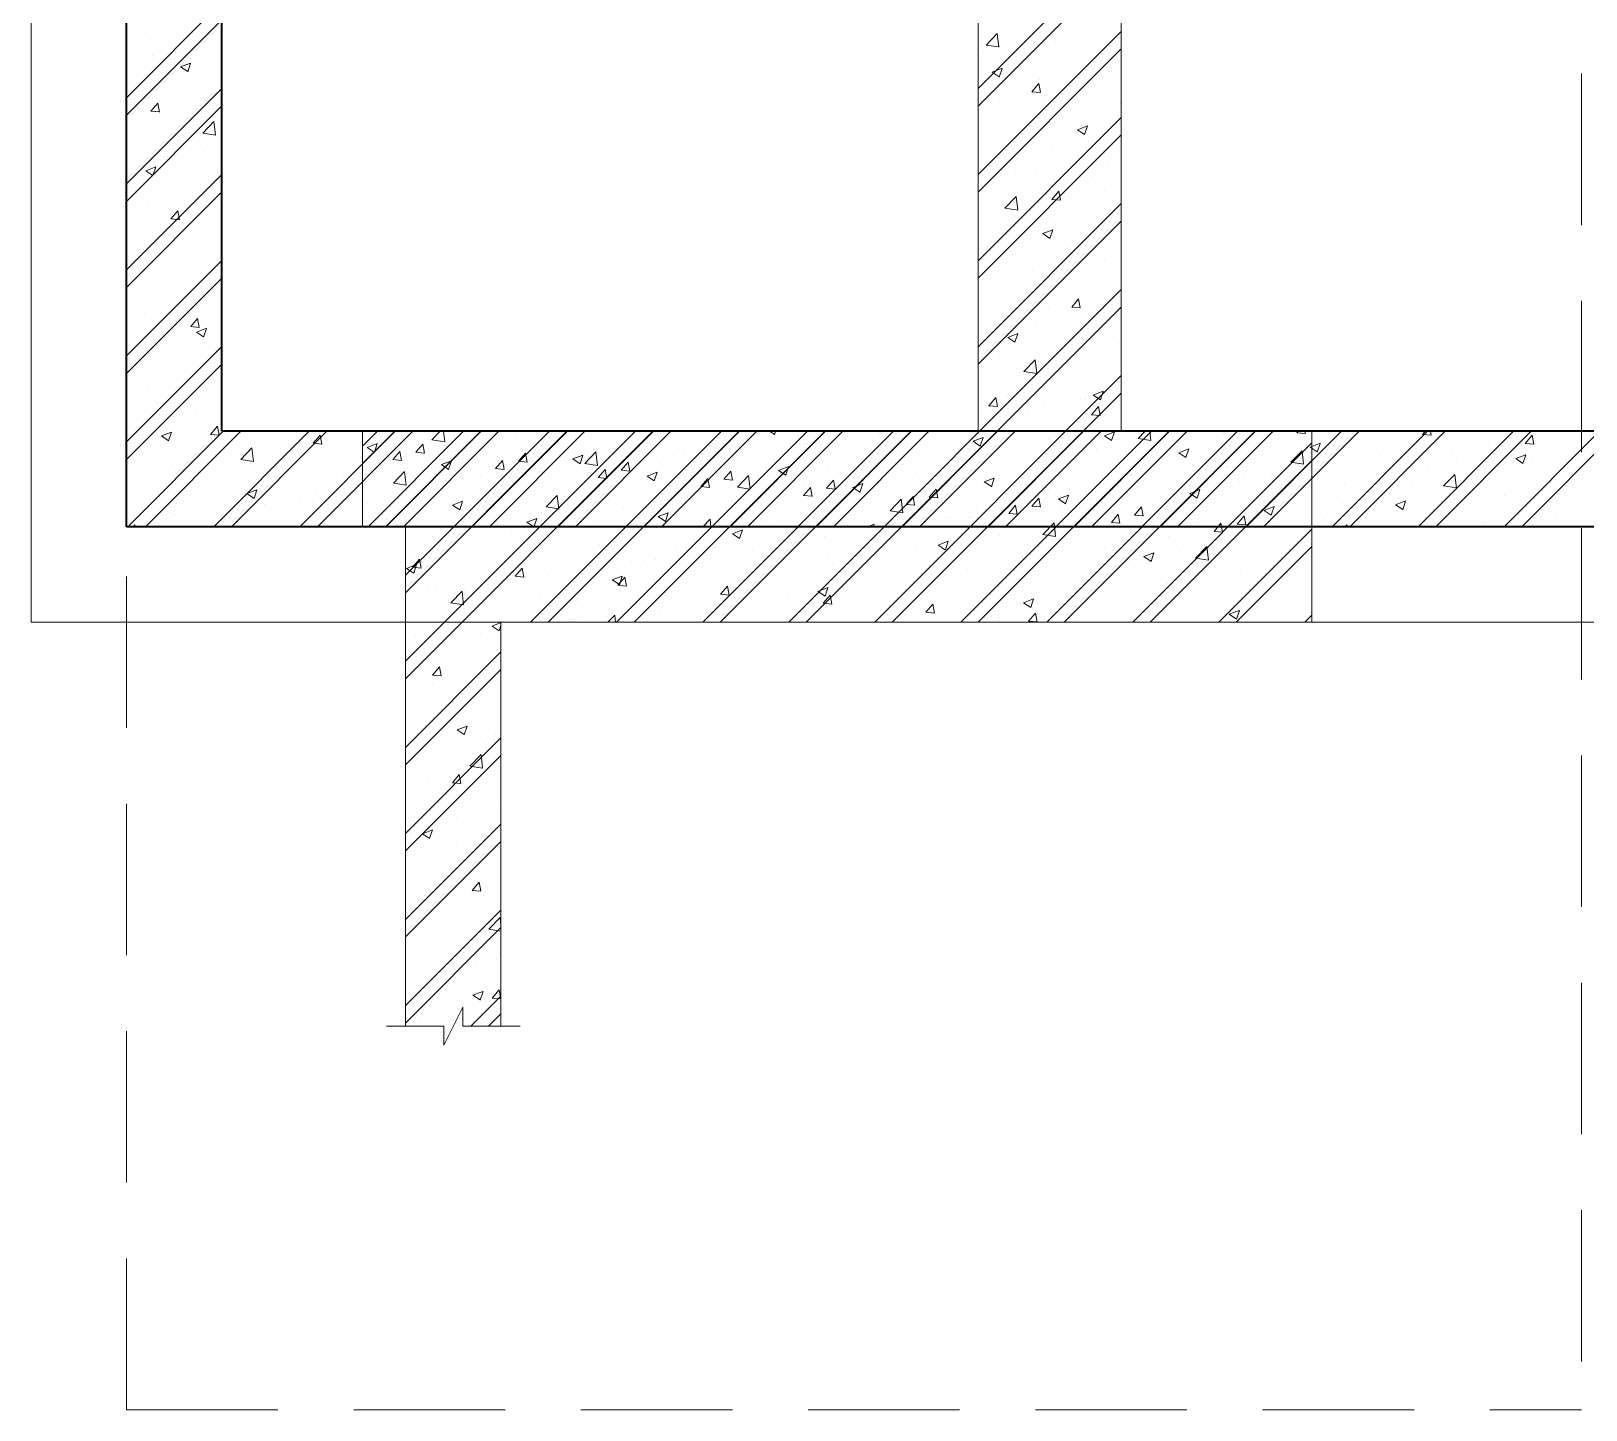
# Model space of a CAD drawing. Header units: millimetres. Extents: x 115500 to 206800, y -6300 to 53700.
# Drawn here: x 132100 to 135359, y 15450 to 18339 of the extents above; entities that cross this region are included whole.
import ezdxf

# ---------------------------------------------------------------- set-up
doc = ezdxf.new("R2010")
doc.units = ezdxf.units.MM
doc.linetypes.add('HIDDEN2', pattern=[4.7625, 3.175, -1.5875])
for name, color, linetype, lineweight in [('NDC_S_BEAM', 3, 'HIDDEN2', 20), ('NDC_S_DIM', 1, 'Continuous', 15), ('NDC_S_HATCH MATERIAL', 8, 'Continuous', 13), ('NDC_S_SLAB', 2, 'Continuous', 20), ('NDC_S_WALL', 6, 'Continuous', 35)]:
    doc.layers.add(name, color=color, linetype=linetype, lineweight=lineweight)

msp = doc.modelspace()

# ---------------------------------------------------------------- linework, layer by layer
at = {"layer": 'NDC_S_BEAM', "ltscale": 100}
for p, q in [((132300, 15450), (132300, 18250)), ((135350, 18250), (135350, 15450)), ((132300, 15450), (135350, 15450))]:
    msp.add_line(p, q, dxfattribs=at)
at = {"layer": 'NDC_S_DIM', "ltscale": 100}
for p, q in [((134084.9, 17500.4), (134084.9, 19707.6)), ((134384.9, 17500.4), (134384.9, 18450)), ((134384.9, 18450), (134384.9, 17500.4)), ((132794.9, 17300.4), (132794.9, 17500.4)), ((132794.9, 17500.4), (134084.9, 17500.4)), ((134384.9, 17500.4), (134784.9, 17500.4)), ((134784.9, 17500.4), (134784.9, 17100.4)), ((132884.9, 17300.4), (132794.9, 17300.4)), ((132884.9, 16253.9), (132884.9, 17300.4)), ((134784.9, 17100.4), (133084.9, 17100.4)), ((133084.9, 17100.4), (133084.9, 16253.9)), ((133004.9, 16293.9), (132964.9, 16213.9)), ((133004.9, 16253.9), (133004.9, 16293.9)), ((132964.9, 16253.9), (132844.9, 16253.9)), ((132964.9, 16213.9), (132964.9, 16253.9)), ((133124.9, 16253.9), (133004.9, 16253.9))]:
    msp.add_line(p, q, dxfattribs=at)
at = {"layer": 'NDC_S_HATCH MATERIAL', "linetype": 'Continuous', "ltscale": 100}
for p, q in [((134084.9, 18218.5), (134784.9, 18918.5)), ((134084.9, 18181.7), (134784.9, 18881.7)), ((132300, 18199.1), (132500, 18399.1)), ((132300, 18162.4), (132500, 18362.4)), ((132340.2, 18335.8), (132340.2, 18335.8)), ((132426.7, 18329.4), (132426.7, 18329.4)), ((134084.9, 18038.1), (134384.9, 18338.1)), ((134101.6, 18309.6), (134124.9, 18334)), ((134128.2, 18305.4), (134124.9, 18333.9)), ((134217.5, 18337.4), (134217.5, 18337.4)), ((134246.8, 18316.5), (134246.8, 18316.5)), ((132353.9, 18288.2), (132353.9, 18288.2)), ((132403.5, 18295.5), (132403.5, 18295.5)), ((134084.9, 18001.4), (134384.9, 18301.4)), ((134095.6, 18294.9), (134095.6, 18294.9)), ((134101.6, 18309.6), (134128.2, 18305.5)), ((134209.2, 18309.9), (134209.2, 18309.9)), ((132413.3, 18263.9), (132434.3, 18271.9)), ((132413.3, 18263.9), (132428.2, 18253.8)), ((132428.2, 18253.7), (132434.3, 18271.8)), ((134114.3, 18252.8), (134135.3, 18260.8)), ((134114.3, 18252.8), (134129.3, 18242.7)), ((134129.3, 18242.6), (134135.3, 18260.7)), ((134365.4, 18256.7), (134365.4, 18256.7)), ((132300, 18018.8), (132500, 18218.8)), ((132423.1, 18229.5), (132423.1, 18229.5)), ((134197.9, 18211.8), (134212.4, 18229)), ((134215.9, 18210.1), (134212.4, 18228.9)), ((134213.8, 18237.5), (134213.8, 18237.5)), ((132351.3, 18170.9), (132365.8, 18188.1)), ((132369.3, 18169.2), (132365.8, 18188)), ((132464.5, 18194.8), (132464.5, 18194.8)), ((134130.3, 18191.6), (134130.3, 18191.6)), ((134197.9, 18211.8), (134215.9, 18210.2)), ((134223.2, 18193.9), (134223.2, 18193.9)), ((134319.7, 18216.5), (134319.7, 18216.5)), ((134383.4, 18187.2), (134383.4, 18187.2)), ((132300, 17982), (132500, 18182)), ((132334.1, 18175.2), (132334.1, 18175.2)), ((132351.3, 18170.9), (132369.3, 18169.3)), ((132440.7, 18176.5), (132440.7, 18176.5)), ((134084.9, 17857.8), (134384.9, 18157.8)), ((134126.4, 18160.4), (134126.4, 18160.4)), ((134286.5, 18153.6), (134286.5, 18153.6)), ((134361.7, 18156.8), (134361.7, 18156.8)), ((132419.4, 18129.7), (132419.4, 18129.7)), ((132459.8, 18124.9), (132483.1, 18149.2)), ((132459.8, 18124.9), (132486.5, 18120.7)), ((132486.5, 18120.6), (132483.2, 18149.1)), ((134084.9, 17821.1), (134384.9, 18121.1)), ((134210.2, 18137.6), (134210.2, 18137.6)), ((134234.4, 18137.5), (134234.4, 18137.5)), ((134293.4, 18132), (134314.4, 18140)), ((134293.4, 18132), (134308.3, 18121.9)), ((134308.3, 18121.8), (134314.4, 18140)), ((132405.9, 18109.3), (132405.9, 18109.3)), ((134240.8, 18098.2), (134240.8, 18098.2)), ((134315.9, 18108.1), (134315.9, 18108.1)), ((132385.6, 18076.5), (132385.6, 18076.5)), ((132460.7, 18086.4), (132460.7, 18086.4)), ((134306.3, 18071.6), (134306.3, 18071.6)), ((134358.1, 18057), (134358.1, 18057)), ((132300, 17838.5), (132500, 18038.5)), ((132340.3, 18046.3), (132361.3, 18054.4)), ((132340.3, 18046.3), (132355.2, 18036.3)), ((132355.2, 18036.2), (132361.3, 18054.3)), ((132382.3, 18023.2), (132382.3, 18023.2)), ((132415.8, 18029.8), (132415.8, 18029.8)), ((134131.3, 18041.6), (134131.3, 18041.6)), ((134163.6, 18041.4), (134163.6, 18041.4)), ((134206.5, 18037.8), (134206.5, 18037.8)), ((134323.7, 18034.7), (134323.7, 18034.7)), ((132300, 17801.7), (132500, 18001.7)), ((134141.3, 17967.8), (134164.7, 17992.1)), ((134168, 17963.6), (134164.7, 17992)), ((134239.6, 17986.1), (134254, 18003.4)), ((134257.5, 17984.5), (134254, 18003.3)), ((134350.6, 18004.7), (134350.6, 18004.7)), ((132306.6, 17958.2), (132306.6, 17958.2)), ((132345.6, 17974.3), (132345.6, 17974.3)), ((132381.7, 17968.1), (132381.7, 17968.1)), ((132393, 17945.2), (132407.4, 17962.5)), ((132410.9, 17943.6), (132407.4, 17962.4)), ((132445.5, 17982.9), (132445.5, 17982.9)), ((132495.4, 17983), (132495.4, 17983)), ((134084.9, 17677.5), (134384.9, 17977.5)), ((134141.3, 17967.8), (134168, 17963.6)), ((134161.9, 17979.9), (134161.9, 17979.9)), ((134237, 17989.8), (134237, 17989.8)), ((134239.6, 17986.1), (134257.5, 17984.6)), ((132393, 17945.2), (132410.9, 17943.7)), ((132412.1, 17929.9), (132412.1, 17929.9)), ((134084.9, 17640.8), (134384.9, 17940.8)), ((134202.9, 17937.9), (134202.9, 17937.9)), ((134245.9, 17936.6), (134245.9, 17936.6)), ((134354.4, 17957.1), (134354.4, 17957.1)), ((134220.4, 17914.4), (134241.4, 17922.5)), ((134220.4, 17914.4), (134235.3, 17904.4)), ((134235.3, 17904.3), (134241.4, 17922.4)), ((132322.6, 17870.7), (132322.6, 17870.7)), ((132416.4, 17864.7), (132416.4, 17864.7)), ((132482.7, 17863.9), (132482.7, 17863.9)), ((134105.1, 17888.1), (134105.1, 17888.1)), ((134158.1, 17871.4), (134158.1, 17871.4)), ((134265.3, 17881.4), (134265.3, 17881.4)), ((134271.7, 17886.4), (134271.7, 17886.4)), ((132300, 17658.2), (132500, 17858.2)), ((132302.8, 17849.7), (132302.8, 17849.7)), ((132408.5, 17830.1), (132408.5, 17830.1)), ((134168.4, 17847.8), (134168.4, 17847.8)), ((134199.2, 17838), (134199.2, 17838)), ((134328.5, 17841.1), (134328.5, 17841.1)), ((134350.8, 17857.2), (134350.8, 17857.2)), ((132300, 17621.4), (132500, 17821.4)), ((132333.2, 17795.3), (132333.2, 17795.3)), ((133688, 17100.4), (134384.9, 17797.2)), ((132499.5, 17783), (132500, 17783.4)), ((132499.5, 17783), (132500, 17782.9)), ((134192.8, 17768.1), (134192.8, 17768.1)), ((134281.2, 17760.5), (134295.7, 17777.7)), ((134299.1, 17758.8), (134295.7, 17777.6)), ((134382.3, 17793), (134382.3, 17793)), ((132337.5, 17746.4), (132337.5, 17746.4)), ((132404.8, 17730.2), (132404.8, 17730.2)), ((132405.1, 17729.4), (132405.1, 17729.4)), ((132434.6, 17719.6), (132449, 17736.8)), ((132452.5, 17717.9), (132449.1, 17736.7)), ((133724.8, 17100.4), (134384.9, 17760.5)), ((134195.6, 17738.2), (134195.6, 17738.2)), ((134233.5, 17757.6), (134233.5, 17757.6)), ((134281.2, 17760.5), (134299.1, 17758.9)), ((134347.1, 17757.4), (134347.1, 17757.4)), ((132424.3, 17710.6), (132424.3, 17710.6)), ((132434.6, 17719.6), (132452.5, 17718)), ((132446.4, 17708), (132467.4, 17716.1)), ((132446.4, 17708), (132461.3, 17697.9)), ((132461.3, 17697.8), (132467.4, 17716)), ((134147.4, 17696.9), (134168.4, 17705)), ((134147.4, 17696.9), (134162.3, 17686.8)), ((134162.3, 17686.7), (134168.4, 17704.9)), ((134205.6, 17728.9), (134205.6, 17728.9)), ((134365.7, 17722.1), (134365.7, 17722.1)), ((132300, 17477.9), (132500, 17677.9)), ((132327.4, 17677.1), (132327.4, 17677.1)), ((132487.6, 17670.3), (132487.6, 17670.3)), ((134303.3, 17674.7), (134303.3, 17674.7)), ((134305.4, 17691.7), (134305.4, 17691.7)), ((134378.4, 17684.6), (134378.4, 17684.6)), ((132300, 17441.1), (132500, 17641.1)), ((132448.1, 17653), (132448.1, 17653)), ((134113.9, 17649.8), (134113.9, 17649.8)), ((134130.4, 17661.7), (134130.4, 17661.7)), ((134181.1, 17625.9), (134204.5, 17650.2)), ((134191.9, 17638.3), (134191.9, 17638.3)), ((134207.8, 17621.7), (134204.5, 17650.2)), ((134343.5, 17657.5), (134343.5, 17657.5)), ((132401.2, 17630.3), (132401.2, 17630.3)), ((133868.4, 17100.4), (134384.9, 17616.9)), ((134181.1, 17625.9), (134207.8, 17621.7)), ((132344.7, 17594.4), (132344.7, 17594.4)), ((133905.1, 17100.4), (134384.9, 17580.1)), ((134107.6, 17553.6), (134122.1, 17570.9)), ((134125.6, 17552), (134122.1, 17570.8)), ((134147.2, 17575.6), (134147.2, 17575.6)), ((134307.3, 17568.8), (134307.3, 17568.8)), ((134326.5, 17576.1), (134347.5, 17584.2)), ((134326.5, 17576.1), (134341.4, 17566)), ((134341.4, 17566), (134347.5, 17584.1)), ((132364.6, 17558.1), (132364.6, 17558.1)), ((132369.1, 17534.7), (132369.1, 17534.7)), ((132444.2, 17544.5), (132444.2, 17544.5)), ((134107.6, 17553.6), (134125.6, 17552.1)), ((134188.3, 17538.4), (134188.3, 17538.4)), ((134210.4, 17535.3), (134210.4, 17535.3)), ((134224.4, 17556.4), (134224.4, 17556.4)), ((134245, 17556.7), (134245, 17556.7)), ((134299.5, 17566.3), (134299.5, 17566.3)), ((134322.8, 17534.8), (134337.3, 17552.1)), ((134322.8, 17534.8), (134340.7, 17533.2)), ((134340.8, 17533.2), (134337.3, 17552)), ((134339.8, 17557.6), (134339.8, 17557.6)), ((132397.5, 17530.5), (132397.5, 17530.5)), ((132476.2, 17493.9), (132490.7, 17511.2)), ((132494.1, 17492.2), (132490.7, 17511)), ((134370.6, 17528.5), (134370.6, 17528.5)), ((132302.8, 17300.4), (132502.8, 17500.4)), ((132339.6, 17300.4), (132539.6, 17500.4)), ((132373.4, 17490.5), (132394.4, 17498.5)), ((132373.4, 17490.5), (132388.3, 17480.4)), ((132388.3, 17480.3), (132394.4, 17498.4)), ((132476.2, 17493.9), (132494.1, 17492.3)), ((132483.1, 17300.4), (132683.1, 17500.4)), ((132519.9, 17300.4), (132719.9, 17500.4)), ((132663.4, 17300.4), (132863.4, 17500.4)), ((132682.2, 17475.5), (132682.2, 17475.5)), ((132691.4, 17475.1), (132705.8, 17492.3)), ((132691.4, 17475.1), (132709.3, 17473.5)), ((132700.2, 17300.4), (132900.2, 17500.4)), ((132701.2, 17472.3), (132701.2, 17472.3)), ((132709.3, 17473.4), (132705.9, 17492.2)), ((132743.5, 17476), (132743.5, 17476)), ((132794.9, 17432.6), (132862.6, 17500.4)), ((132794.9, 17469.4), (132825.9, 17500.4)), ((132804.5, 17466.4), (132825.5, 17474.5)), ((132806.2, 17300.4), (133006.2, 17500.4)), ((132806.3, 17477.2), (132806.3, 17477.2)), ((132819.5, 17456.3), (132825.5, 17474.4)), ((132842.9, 17300.4), (133042.9, 17500.4)), ((132843.7, 17300.4), (133043.7, 17500.4)), ((132855.3, 17493.4), (132855.3, 17493.4)), ((132857.1, 17491), (132857.1, 17491)), ((132865.7, 17485.4), (132865.7, 17485.4)), ((132880.5, 17300.4), (133080.5, 17500.4)), ((132884.9, 17162), (133223.2, 17500.4)), ((132884.9, 16981.7), (133403.5, 17500.4)), ((132884.9, 17198.8), (133186.5, 17500.4)), ((132884.9, 17018.5), (133366.8, 17500.4)), ((132906.6, 17456.3), (132921, 17473.5)), ((132924.5, 17454.6), (132921, 17473.4)), ((132940.2, 17482.6), (132957.2, 17500.4)), ((132940.2, 17482.6), (132966.9, 17478.5)), ((132959.3, 17469), (132959.3, 17469)), ((132966.9, 17478.4), (132964.3, 17500.4)), ((132966.5, 17470.4), (132966.5, 17470.4)), ((133024.1, 17300.4), (133224.1, 17500.4)), ((133060.8, 17300.4), (133260.8, 17500.4)), ((133080.7, 17481.5), (133080.7, 17481.5)), ((133104, 17469.7), (133104, 17469.7)), ((133115.2, 17491.5), (133115.2, 17491.5)), ((133147.1, 17100.4), (133547.1, 17500.4)), ((133183.9, 17100.4), (133583.9, 17500.4)), ((133204.4, 17300.4), (133404.4, 17500.4)), ((133241.1, 17300.4), (133441.1, 17500.4)), ((133279, 17499.7), (133279, 17499.7)), ((133327.4, 17100.4), (133727.4, 17500.4)), ((133364.2, 17100.4), (133764.2, 17500.4)), ((133384.7, 17300.4), (133584.7, 17500.4)), ((133421.4, 17300.4), (133621.4, 17500.4)), ((133464.5, 17475.6), (133464.5, 17475.6)), ((133507.7, 17100.4), (133907.7, 17500.4)), ((133534.6, 17472.2), (133534.6, 17472.2)), ((133544.5, 17100.4), (133944.5, 17500.4)), ((133565, 17300.4), (133765, 17500.4)), ((133601.7, 17300.4), (133801.7, 17500.4)), ((133620.4, 17498.1), (133620.4, 17498.1)), ((133647.7, 17500.4), (133658.2, 17493.3)), ((133656.8, 17481.6), (133656.8, 17481.6)), ((133658.2, 17493.2), (133660.6, 17500.4)), ((133724, 17497.2), (133724, 17497.2)), ((133726.9, 17475.6), (133726.9, 17475.6)), ((133745.3, 17300.4), (133945.3, 17500.4)), ((133782.1, 17300.4), (133982.1, 17500.4)), ((133806, 17497.2), (133806, 17497.2)), ((133878.4, 17494.8), (133878.4, 17494.8)), ((133895.1, 17496.6), (133895.1, 17496.6)), ((133918.4, 17484.8), (133918.4, 17484.8)), ((133925.6, 17300.4), (134125.6, 17500.4)), ((133962.4, 17300.4), (134162.4, 17500.4)), ((133966.1, 17490.5), (133966.1, 17490.5)), ((134048.7, 17100.4), (134448.7, 17500.4)), ((134074.4, 17479.3), (134095.4, 17487.4)), ((134074.4, 17479.3), (134089.3, 17469.3)), ((134085.4, 17100.4), (134485.4, 17500.4)), ((134089.4, 17469.2), (134095.4, 17487.3)), ((134105.9, 17300.4), (134305.9, 17500.4)), ((134126.2, 17483.7), (134126.2, 17483.7)), ((134142.7, 17300.4), (134342.7, 17500.4)), ((134229, 17100.4), (134629, 17500.4)), ((134232.1, 17482.2), (134232.1, 17482.2)), ((134265.7, 17100.4), (134665.7, 17500.4)), ((134286.2, 17300.4), (134486.2, 17500.4)), ((134286.4, 17476.9), (134286.4, 17476.9)), ((134323, 17300.4), (134523, 17500.4)), ((134350, 17491.1), (134371, 17499.2)), ((134350, 17491.1), (134364.9, 17481)), ((134364.9, 17480.9), (134371, 17499.1)), ((134401.5, 17478.4), (134401.5, 17478.4)), ((134409.3, 17100.4), (134784.9, 17476)), ((134420.6, 17485), (134435.3, 17500.4)), ((134420.6, 17485), (134447.3, 17480.9)), ((134447.3, 17480.8), (134445, 17500.4)), ((134446.5, 17470.2), (134446.5, 17470.2)), ((134466.6, 17300.4), (134666.6, 17500.4)), ((134476.6, 17488.3), (134476.6, 17488.3)), ((134492, 17480.3), (134492, 17480.3)), ((134503.3, 17300.4), (134703.3, 17500.4)), ((134523.7, 17487.8), (134523.7, 17487.8)), ((134598.8, 17497.7), (134598.8, 17497.7)), ((134646.9, 17300.4), (134846.9, 17500.4)), ((134683.6, 17300.4), (134883.6, 17500.4)), ((134753.2, 17497.2), (134755.9, 17500.4)), ((134753.2, 17497.2), (134771.1, 17495.6)), ((134771.1, 17495.5), (134770.2, 17500.4)), ((134781.1, 17467.1), (134802.1, 17475.2)), ((134796.1, 17456.9), (134802.2, 17475)), ((134827.2, 17300.4), (135027.2, 17500.4)), ((134863.9, 17300.4), (135063.9, 17500.4)), ((134955.7, 17486), (134955.7, 17486)), ((134997.2, 17486.8), (134997.2, 17486.8)), ((135007.5, 17300.4), (135207.5, 17500.4)), ((135016.7, 17493.7), (135022.3, 17500.4)), ((135016.7, 17493.7), (135034.6, 17492.1)), ((135034.7, 17492), (135033.1, 17500.4)), ((135044.2, 17300.4), (135244.2, 17500.4)), ((135154.1, 17469.6), (135154.1, 17469.6)), ((135187.8, 17300.4), (135387.8, 17500.4)), ((135224.6, 17300.4), (135424.6, 17500.4)), ((135231.9, 17474.8), (135246.4, 17492.1)), ((135231.9, 17474.8), (135249.8, 17473.3)), ((135249.8, 17473.2), (135246.4, 17492)), ((135267.7, 17484.5), (135267.7, 17484.5)), ((132478.9, 17441.2), (132478.9, 17441.2)), ((132507.3, 17445.4), (132507.3, 17445.4)), ((132539.3, 17441.1), (132562.7, 17465.4)), ((132539.3, 17441.1), (132566, 17436.9)), ((132545.4, 17449.8), (132545.4, 17449.8)), ((132566, 17436.8), (132562.7, 17465.3)), ((132668.4, 17466.1), (132668.4, 17466.1)), ((132804.5, 17466.4), (132819.4, 17456.4)), ((132807.8, 17449.8), (132807.8, 17449.8)), ((132858.2, 17440.9), (132872.7, 17458.2)), ((132858.2, 17440.9), (132876.1, 17439.4)), ((132876.1, 17439.3), (132872.7, 17458.1)), ((132905.7, 17451.5), (132905.7, 17451.5)), ((132906.6, 17456.3), (132924.5, 17454.7)), ((132929, 17439.6), (132929, 17439.6)), ((132960.1, 17430.6), (132981.1, 17438.7)), ((132975, 17420.5), (132981.1, 17438.6)), ((133073.4, 17422.1), (133087.8, 17439.3)), ((133091.3, 17420.5), (133087.9, 17439.3)), ((133121.7, 17437.4), (133136.2, 17454.7)), ((133121.7, 17437.4), (133139.7, 17435.9)), ((133126.6, 17463.7), (133126.6, 17463.7)), ((133139.7, 17435.8), (133136.2, 17454.6)), ((133235.7, 17442.4), (133256.7, 17450.5)), ((133235.7, 17442.4), (133250.6, 17432.3)), ((133250.6, 17432.2), (133256.7, 17450.4)), ((133260.4, 17432.9), (133283.7, 17457.3)), ((133287.1, 17428.7), (133283.7, 17457.2)), ((133286.8, 17456.9), (133286.8, 17456.9)), ((133313, 17456.4), (133313, 17456.4)), ((133345.9, 17447.4), (133345.9, 17447.4)), ((133421, 17457.3), (133421, 17457.3)), ((133446.9, 17450.1), (133446.9, 17450.1)), ((133468, 17456.8), (133468, 17456.8)), ((133543.1, 17466.7), (133543.1, 17466.7)), ((133545.2, 17436.6), (133545.2, 17436.6)), ((133572.9, 17454.5), (133572.9, 17454.5)), ((133607.1, 17443.4), (133607.1, 17443.4)), ((133720.1, 17466.6), (133720.1, 17466.6)), ((133743.4, 17454.8), (133743.4, 17454.8)), ((133767.2, 17436.6), (133767.2, 17436.6)), ((133922.3, 17438.5), (133922.3, 17438.5)), ((134078.1, 17461), (134078.1, 17461)), ((134098.4, 17438.5), (134098.4, 17438.5)), ((134145.5, 17438), (134145.5, 17438)), ((134184.6, 17438.6), (134184.6, 17438.6)), ((134212, 17453.5), (134212, 17453.5)), ((134220.6, 17447.9), (134220.6, 17447.9)), ((134334.2, 17462.9), (134334.2, 17462.9)), ((134336.2, 17457.8), (134336.2, 17457.8)), ((134446, 17100.4), (134784.9, 17439.2)), ((134505.6, 17455.3), (134526.6, 17463.4)), ((134505.6, 17455.3), (134520.5, 17445.3)), ((134520.5, 17445.2), (134526.6, 17463.3)), ((134582.5, 17437.8), (134582.5, 17437.8)), ((134606.7, 17463.4), (134606.7, 17463.4)), ((134689.8, 17445.1), (134689.8, 17445.1)), ((134740.8, 17435.4), (134764.1, 17459.7)), ((134757.5, 17467.8), (134757.5, 17467.8)), ((134767.4, 17431.1), (134764.1, 17459.6)), ((134766.8, 17456.6), (134766.8, 17456.6)), ((134780.8, 17456), (134780.8, 17456)), ((134781.1, 17467.1), (134796.1, 17457)), ((134841.4, 17464.3), (134841.4, 17464.3)), ((134927, 17449.9), (134927, 17449.9)), ((135079, 17459.7), (135079, 17459.7)), ((135087.1, 17443.1), (135087.1, 17443.1)), ((135202.6, 17450.2), (135202.6, 17450.2)), ((135212.3, 17443.1), (135233.3, 17451.1)), ((135212.3, 17443.1), (135227.2, 17433)), ((135227.2, 17432.9), (135233.3, 17451)), ((135247.3, 17436.3), (135247.3, 17436.3)), ((132306.2, 17404.8), (132306.2, 17404.8)), ((132332.3, 17415.4), (132332.3, 17415.4)), ((132365.3, 17426.2), (132365.3, 17426.2)), ((132393.9, 17430.6), (132393.9, 17430.6)), ((132754.1, 17409.6), (132754.1, 17409.6)), ((132859.5, 17391.4), (132882.9, 17415.8)), ((132886.2, 17387.2), (132882.9, 17415.7)), ((132960.1, 17430.6), (132975, 17420.6)), ((133003.2, 17412.8), (133003.2, 17412.8)), ((133042.8, 17407.5), (133042.8, 17407.5)), ((133073.4, 17422.1), (133091.3, 17420.5)), ((133089.8, 17407), (133089.8, 17407)), ((133156.4, 17422.4), (133156.4, 17422.4)), ((133159, 17435.3), (133159, 17435.3)), ((133165, 17416.9), (133165, 17416.9)), ((133260.4, 17432.9), (133287, 17428.8)), ((133265.5, 17412.8), (133265.5, 17412.8)), ((133278.6, 17431.8), (133278.6, 17431.8)), ((133288.6, 17403.3), (133303, 17420.5)), ((133306.5, 17401.6), (133303, 17420.4)), ((133336.9, 17418.6), (133351.4, 17435.8)), ((133336.9, 17418.6), (133354.8, 17417)), ((133354.9, 17416.9), (133351.4, 17435.7)), ((133370.2, 17406.6), (133370.2, 17406.6)), ((133391.2, 17406.6), (133412.2, 17414.7)), ((133391.2, 17406.6), (133406.1, 17396.5)), ((133406.1, 17396.5), (133412.2, 17414.6)), ((133417.1, 17432), (133417.1, 17432)), ((133552.1, 17399.8), (133566.6, 17417)), ((133570, 17398.1), (133566.6, 17416.9)), ((133568.5, 17424.8), (133568.5, 17424.8)), ((133580.5, 17383.3), (133603.9, 17407.6)), ((133607.2, 17379.1), (133603.9, 17407.6)), ((133666.8, 17418.4), (133687.8, 17426.4)), ((133666.8, 17418.4), (133681.7, 17408.3)), ((133681.7, 17408.2), (133687.8, 17426.3)), ((133770.7, 17419.3), (133770.7, 17419.3)), ((133833.8, 17403.7), (133833.8, 17403.7)), ((133927.3, 17429.8), (133927.3, 17429.8)), ((133956, 17413.1), (133956, 17413.1)), ((134023.3, 17428.6), (134023.3, 17428.6)), ((134030.6, 17417.4), (134030.6, 17417.4)), ((134087.5, 17423.1), (134087.5, 17423.1)), ((134247.6, 17416.3), (134247.6, 17416.3)), ((134407.6, 17407.7), (134407.6, 17407.7)), ((134407.8, 17409.5), (134407.8, 17409.5)), ((134535.8, 17424), (134535.8, 17424)), ((134605.8, 17425.9), (134605.8, 17425.9)), ((134700.8, 17409.9), (134700.8, 17409.9)), ((134740.8, 17435.4), (134767.4, 17431.2)), ((134775.9, 17419.8), (134775.9, 17419.8)), ((134889.5, 17434.7), (134889.5, 17434.7)), ((135027.6, 17420.1), (135027.6, 17420.1)), ((135060.9, 17385.7), (135084.3, 17410.1)), ((135087.6, 17381.5), (135084.3, 17410)), ((135147.6, 17408.1), (135147.6, 17408.1)), ((135299.1, 17427.3), (135299.1, 17427.3)), ((132466.4, 17398.1), (132466.4, 17398.1)), ((132552.5, 17369.7), (132573.5, 17377.7)), ((132567.4, 17359.5), (132573.5, 17377.6)), ((132579.1, 17379.6), (132579.1, 17379.6)), ((132626.5, 17391.3), (132626.5, 17391.3)), ((132697.6, 17372.4), (132697.6, 17372.4)), ((132778.2, 17372.6), (132778.2, 17372.6)), ((132786.7, 17384.5), (132786.7, 17384.5)), ((132851.6, 17393.6), (132851.6, 17393.6)), ((132859.5, 17391.4), (132886.2, 17387.3)), ((132900.4, 17382.1), (132900.4, 17382.1)), ((132946.8, 17377.8), (132946.8, 17377.8)), ((132967.7, 17397.6), (132967.7, 17397.6)), ((133106.9, 17371), (133106.9, 17371)), ((133111.5, 17391.7), (133111.5, 17391.7)), ((133195.3, 17376.5), (133195.3, 17376.5)), ((133288.6, 17403.3), (133306.5, 17401.7)), ((133393.5, 17394.7), (133393.5, 17394.7)), ((133460.9, 17375.7), (133460.9, 17375.7)), ((133503.7, 17384.5), (133518.2, 17401.7)), ((133503.7, 17384.5), (133521.7, 17382.9)), ((133521.7, 17382.8), (133518.2, 17401.6)), ((133552.1, 17399.8), (133570, 17398.2)), ((133580.5, 17383.3), (133607.2, 17379.1)), ((133616.7, 17398.2), (133616.7, 17398.2)), ((133645.1, 17378.8), (133645.1, 17378.8)), ((133718.9, 17365.6), (133733.4, 17382.9)), ((133720.2, 17388.7), (133720.2, 17388.7)), ((133723.3, 17375.7), (133723.3, 17375.7)), ((133736.9, 17364), (133733.4, 17382.8)), ((133767.3, 17381), (133781.7, 17398.2)), ((133767.3, 17388.3), (133767.3, 17388.3)), ((133767.3, 17381), (133785.2, 17379.4)), ((133785.2, 17379.3), (133781.7, 17398.1)), ((133822.4, 17382.6), (133843.4, 17390.6)), ((133822.4, 17382.6), (133837.3, 17372.5)), ((133837.3, 17372.4), (133843.4, 17390.6)), ((133842.4, 17398.1), (133842.4, 17398.1)), ((133874.8, 17394.9), (133874.8, 17394.9)), ((133982.5, 17362.1), (133996.9, 17379.4)), ((134000.4, 17360.5), (133996.9, 17379.3)), ((134097.9, 17394.4), (134118.9, 17402.4)), ((134097.9, 17394.4), (134112.9, 17384.3)), ((134112.9, 17384.2), (134119, 17402.3)), ((134228.5, 17382.3), (134228.5, 17382.3)), ((134232.6, 17377.7), (134232.6, 17377.7)), ((134380, 17401.5), (134380, 17401.5)), ((134430.9, 17395.9), (134430.9, 17395.9)), ((134488.3, 17380.4), (134488.3, 17380.4)), ((134511.3, 17384.9), (134511.3, 17384.9)), ((134519.9, 17379.4), (134519.9, 17379.4)), ((134529.1, 17370.3), (134550.1, 17378.4)), ((134544, 17360.2), (134550.1, 17378.3)), ((134567.9, 17402.8), (134567.9, 17402.8)), ((134633.5, 17394.4), (134633.5, 17394.4)), ((134642.4, 17401.5), (134642.4, 17401.5)), ((134654.4, 17371.9), (134654.4, 17371.9)), ((134728.1, 17396), (134728.1, 17396)), ((134852.7, 17390.1), (134852.7, 17390.1)), ((134993.5, 17386.9), (134993.5, 17386.9)), ((135060.9, 17385.7), (135087.6, 17381.6)), ((132369.5, 17364.5), (132369.5, 17364.5)), ((132404.2, 17349.5), (132404.2, 17349.5)), ((132529.6, 17357.8), (132529.6, 17357.8)), ((132541.8, 17349.9), (132541.8, 17349.9)), ((132552.5, 17369.7), (132567.4, 17359.6)), ((132589.5, 17347.8), (132589.5, 17347.8)), ((132664.6, 17357.7), (132664.6, 17357.7)), ((132689.8, 17351), (132689.8, 17351)), ((132804.2, 17350), (132804.2, 17350)), ((132849.9, 17344.2), (132849.9, 17344.2)), ((132955.7, 17369.2), (132955.7, 17369.2)), ((132983.6, 17345.6), (133004.6, 17353.7)), ((132983.6, 17345.6), (132998.5, 17335.6)), ((132998.5, 17335.5), (133004.6, 17353.6)), ((133020.3, 17346.5), (133020.3, 17346.5)), ((133179.7, 17341.8), (133203, 17366.1)), ((133179.7, 17341.8), (133206.3, 17337.6)), ((133206.4, 17337.5), (133203, 17366)), ((133218.6, 17364.7), (133218.6, 17364.7)), ((133267.1, 17364.2), (133267.1, 17364.2)), ((133309.4, 17356.5), (133309.4, 17356.5)), ((133342, 17338.9), (133342, 17338.9)), ((133389.1, 17338.5), (133389.1, 17338.5)), ((133427.2, 17357.5), (133427.2, 17357.5)), ((133455.7, 17353.9), (133455.7, 17353.9)), ((133464.2, 17348.4), (133464.2, 17348.4)), ((133569.2, 17354.6), (133569.2, 17354.6)), ((133577.8, 17363.3), (133577.8, 17363.3)), ((133587.4, 17350.7), (133587.4, 17350.7)), ((133718.9, 17365.6), (133736.8, 17364.1)), ((133747.5, 17343.9), (133747.5, 17343.9)), ((133900.7, 17333.6), (133924.1, 17358)), ((133918.6, 17338.7), (133918.6, 17338.7)), ((133927.4, 17329.4), (133924.1, 17357.9)), ((133934.1, 17346.8), (133948.6, 17364)), ((133934.1, 17346.8), (133952, 17345.2)), ((133952, 17345.2), (133948.6, 17364)), ((133982.5, 17362.1), (134000.4, 17360.6)), ((134057.7, 17347.7), (134057.7, 17347.7)), ((134074.4, 17361.2), (134074.4, 17361.2)), ((134149.3, 17328), (134163.7, 17345.2)), ((134167.2, 17326.3), (134163.7, 17345.1)), ((134181, 17338.7), (134181, 17338.7)), ((134197.6, 17343.3), (134212.1, 17360.5)), ((134197.6, 17343.3), (134215.6, 17341.7)), ((134215.6, 17341.6), (134212.1, 17360.4)), ((134253.5, 17358.6), (134274.5, 17366.6)), ((134253.5, 17358.6), (134268.4, 17348.5)), ((134255.3, 17344.6), (134255.3, 17344.6)), ((134255.9, 17365.9), (134255.9, 17365.9)), ((134268.4, 17348.4), (134274.5, 17366.5)), ((134322.6, 17360.1), (134322.6, 17360.1)), ((134332.5, 17357.9), (134332.5, 17357.9)), ((134397.7, 17370), (134397.7, 17370)), ((134412.8, 17324.5), (134427.3, 17341.7)), ((134430.8, 17322.8), (134427.3, 17341.6)), ((134444.8, 17369.5), (134444.8, 17369.5)), ((134479.5, 17341.9), (134479.5, 17341.9)), ((134529.1, 17370.3), (134544, 17360.3)), ((134677.7, 17360.1), (134677.7, 17360.1)), ((134684.6, 17334.5), (134705.6, 17342.6)), ((134686.2, 17345.2), (134686.2, 17345.2)), ((134699.6, 17324.4), (134705.6, 17342.5)), ((134837.7, 17364.4), (134837.7, 17364.4)), ((134960.2, 17346.3), (134981.2, 17354.4)), ((134960.2, 17346.3), (134975.1, 17336.2)), ((134975.1, 17336.1), (134981.2, 17354.3)), ((135000, 17341.4), (135000, 17341.4)), ((135075.1, 17351.2), (135075.1, 17351.2)), ((135188.8, 17366.2), (135188.8, 17366.2)), ((135317.2, 17345.2), (135317.2, 17345.2)), ((132390.2, 17330.7), (132390.2, 17330.7)), ((132400, 17322.9), (132400, 17322.9)), ((132845.4, 17316.5), (132845.4, 17316.5)), ((132908, 17317.1), (132908, 17317.1)), ((132999.5, 17312.9), (132999.5, 17312.9)), ((133010.1, 17337.5), (133010.1, 17337.5)), ((133043.6, 17334.7), (133043.6, 17334.7)), ((133068.2, 17310.4), (133068.2, 17310.4)), ((133139.1, 17309.8), (133160.2, 17317.9)), ((133139.1, 17309.8), (133154.1, 17299.8)), ((133154.1, 17299.7), (133160.2, 17317.8)), ((133155.3, 17335.4), (133155.3, 17335.4)), ((133170.2, 17330.7), (133170.2, 17330.7)), ((133199.7, 17313.5), (133199.7, 17313.5)), ((133261.9, 17312.9), (133261.9, 17312.9)), ((133266.9, 17329.1), (133266.9, 17329.1)), ((133330.3, 17323.9), (133330.3, 17323.9)), ((133413.4, 17332.1), (133413.4, 17332.1)), ((133414.7, 17321.6), (133435.7, 17329.7)), ((133414.7, 17321.6), (133429.7, 17311.6)), ((133429.7, 17311.5), (133435.7, 17329.6)), ((133490.5, 17317.2), (133490.5, 17317.2)), ((133507.8, 17300.4), (133523.2, 17316.5)), ((133525.1, 17300.4), (133523.2, 17316.4)), ((133650.6, 17310.4), (133650.6, 17310.4)), ((133767.1, 17319.5), (133767.1, 17319.5)), ((133853.1, 17300.4), (133866.9, 17305.7)), ((133882.7, 17317.7), (133882.7, 17317.7)), ((133900.7, 17333.6), (133927.4, 17329.5)), ((133906, 17305.8), (133906, 17305.8)), ((133907.7, 17337.2), (133907.7, 17337.2)), ((133944.4, 17310.3), (133944.4, 17310.3)), ((134019.5, 17320.2), (134019.5, 17320.2)), ((134027, 17317.6), (134027, 17317.6)), ((134066.6, 17319.7), (134066.6, 17319.7)), ((134067.8, 17330.4), (134067.8, 17330.4)), ((134081, 17335.8), (134081, 17335.8)), ((134133.1, 17335.2), (134133.1, 17335.2)), ((134141.7, 17329.6), (134141.7, 17329.6)), ((134149.3, 17328), (134167.2, 17326.4)), ((134220.9, 17284), (134244.2, 17308.3)), ((134228, 17323.6), (134228, 17323.6)), ((134247.6, 17279.8), (134244.3, 17308.3)), ((134304.5, 17311.8), (134304.5, 17311.8)), ((134364.4, 17309.2), (134378.9, 17326.4)), ((134364.4, 17309.2), (134382.4, 17307.6)), ((134382.4, 17307.5), (134378.9, 17326.3)), ((134388.1, 17316.9), (134388.1, 17316.9)), ((134412.8, 17324.5), (134430.7, 17322.9)), ((134502.8, 17330), (134502.8, 17330)), ((134532.2, 17324.1), (134532.2, 17324.1)), ((134548.3, 17310.1), (134548.3, 17310.1)), ((134579.6, 17290.3), (134594.1, 17307.6)), ((134597.6, 17288.7), (134594.1, 17307.5)), ((134628, 17305.7), (134642.4, 17322.9)), ((134628, 17305.7), (134645.9, 17304.1)), ((134645.9, 17304), (134642.5, 17322.8)), ((134684.6, 17334.5), (134699.6, 17324.5)), ((134810.6, 17316.4), (134810.6, 17316.4)), ((135142.2, 17315.1), (135142.2, 17315.1)), ((135143.9, 17308.2), (135143.9, 17308.2)), ((135295.5, 17327.4), (135295.5, 17327.4)), ((132313.8, 17300.4), (132317.1, 17304.3)), ((132317.8, 17300.4), (132317.1, 17304.2)), ((132868.7, 17304.6), (132868.7, 17304.6)), ((132971.3, 17276.8), (132971.3, 17276.8)), ((133010.9, 17288.7), (133010.9, 17288.7)), ((133077.5, 17304.1), (133077.5, 17304.1)), ((133086, 17298.6), (133086, 17298.6)), ((133107.9, 17291.8), (133107.9, 17291.8)), ((133228.3, 17303.6), (133228.3, 17303.6)), ((133388.5, 17296.8), (133388.5, 17296.8)), ((133548.6, 17290.1), (133548.6, 17290.1)), ((133570.3, 17285.8), (133591.3, 17293.9)), ((133570.3, 17285.8), (133585.2, 17275.8)), ((133585.2, 17275.7), (133591.3, 17293.8)), ((133707.7, 17287.6), (133707.7, 17287.6)), ((133708.8, 17283.3), (133708.8, 17283.3)), ((133719.6, 17275.9), (133719.6, 17275.9)), ((133763.5, 17279.8), (133763.5, 17279.8)), ((133810.8, 17303.6), (133810.8, 17303.6)), ((133865.1, 17300.4), (133866.9, 17305.6)), ((133868.9, 17276.5), (133868.9, 17276.5)), ((133871.2, 17295.1), (133871.2, 17295.1)), ((133877.1, 17294.8), (133877.1, 17294.8)), ((134129.5, 17281.8), (134129.5, 17281.8)), ((134220.9, 17284), (134247.6, 17279.8)), ((134376.4, 17301.6), (134376.4, 17301.6)), ((134484.7, 17280.5), (134484.7, 17280.5)), ((134554.6, 17276), (134554.6, 17276)), ((134579.6, 17290.3), (134597.6, 17288.8)), ((134589.6, 17100.4), (134784.9, 17295.6)), ((134638.7, 17301.6), (134638.7, 17301.6)), ((134696.9, 17301.5), (134696.9, 17301.5)), ((134708.4, 17303.3), (134708.4, 17303.3)), ((134744, 17301), (134744, 17301)), ((134854.5, 17300.4), (134857.6, 17304.1)), ((134858.3, 17300.4), (134857.6, 17304)), ((132952, 17269.3), (132952, 17269.3)), ((133131.4, 17270.1), (133131.4, 17270.1)), ((133291.6, 17263.3), (133291.6, 17263.3)), ((133451.7, 17256.5), (133451.7, 17256.5)), ((133498.9, 17245), (133498.9, 17245)), ((133532.8, 17257.6), (133532.8, 17257.6)), ((133565.6, 17254.7), (133565.6, 17254.7)), ((133611.9, 17249.8), (133611.9, 17249.8)), ((133688.4, 17269.9), (133688.4, 17269.9)), ((133772, 17243), (133772, 17243)), ((133954.6, 17251.8), (133954.6, 17251.8)), ((134001.4, 17261.8), (134022.4, 17269.9)), ((134001.4, 17261.8), (134016.3, 17251.7)), ((134016.4, 17251.7), (134022.4, 17269.8)), ((134029.1, 17269.8), (134029.1, 17269.8)), ((134189.2, 17263), (134189.2, 17263)), ((134328.9, 17258), (134328.9, 17258)), ((134349.4, 17256.2), (134349.4, 17256.2)), ((134365.8, 17251.2), (134365.8, 17251.2)), ((134432.6, 17237.8), (134453.6, 17245.8)), ((134440.9, 17261.1), (134440.9, 17261.1)), ((134447.5, 17227.6), (134453.6, 17245.8)), ((134509.5, 17249.5), (134509.5, 17249.5)), ((134541, 17234.3), (134564.4, 17258.7)), ((134567.7, 17230.1), (134564.4, 17258.6)), ((134626.3, 17100.4), (134784.9, 17258.9)), ((134669.7, 17242.7), (134669.7, 17242.7)), ((134769, 17266.9), (134769, 17266.9)), ((132887.1, 17213.1), (132908.1, 17221.2)), ((132887.1, 17213.1), (132902, 17203)), ((132899.8, 17215.3), (132914.3, 17232.5)), ((132899.8, 17215.3), (132917.8, 17213.7)), ((132902, 17202.9), (132908.1, 17221.1)), ((132917.8, 17213.6), (132914.3, 17232.4)), ((133115, 17196.5), (133129.5, 17213.7)), ((133132.9, 17194.8), (133129.5, 17213.6)), ((133258.2, 17213), (133258.2, 17213)), ((133310.2, 17220.1), (133310.2, 17220.1)), ((133357.8, 17227.6), (133357.8, 17227.6)), ((133385.3, 17230), (133385.3, 17230)), ((133409.8, 17232.3), (133409.8, 17232.3)), ((133779.6, 17221.7), (133779.6, 17221.7)), ((133932.2, 17236.2), (133932.2, 17236.2)), ((134023.3, 17217.7), (134023.3, 17217.7)), ((134062.7, 17211.3), (134062.7, 17211.3)), ((134092.3, 17229.5), (134092.3, 17229.5)), ((134176.4, 17226.2), (134176.4, 17226.2)), ((134177.4, 17238.8), (134177.4, 17238.8)), ((134252.5, 17222.7), (134252.5, 17222.7)), ((134412.6, 17215.9), (134412.6, 17215.9)), ((134432.6, 17237.8), (134447.5, 17227.7)), ((134541, 17234.3), (134567.7, 17230.2)), ((134572.8, 17209.2), (134572.8, 17209.2)), ((134594, 17236.9), (134594, 17236.9)), ((133007.1, 17180.2), (133007.1, 17180.2)), ((133104.2, 17191.9), (133104.2, 17191.9)), ((133115, 17196.5), (133132.9, 17194.9)), ((133120.7, 17195.2), (133120.7, 17195.2)), ((133182.9, 17197.5), (133182.9, 17197.5)), ((133318.2, 17189.1), (133339.2, 17197.1)), ((133318.2, 17189.1), (133333.1, 17179)), ((133330.2, 17177.6), (133344.6, 17194.9)), ((133330.2, 17177.6), (133348.1, 17176.1)), ((133333.2, 17178.9), (133339.2, 17197.1)), ((133348.1, 17176), (133344.7, 17194.8)), ((133545.4, 17158.8), (133559.8, 17176)), ((133563.3, 17157.2), (133559.8, 17176)), ((133604.7, 17191.7), (133604.7, 17191.7)), ((133716, 17176), (133716, 17176)), ((133798.2, 17176.5), (133798.2, 17176.5)), ((133867.5, 17195.2), (133867.5, 17195.2)), ((133987.6, 17201.4), (133987.6, 17201.4)), ((134244.1, 17176.8), (134244.1, 17176.8)), ((134419.1, 17206.9), (134419.1, 17206.9)), ((134481.1, 17180.7), (134481.1, 17180.7)), ((134635.1, 17201.8), (134635.1, 17201.8)), ((134665.1, 17182.7), (134665.1, 17182.7)), ((134732.9, 17202.4), (134732.9, 17202.4)), ((134740.2, 17192.5), (134740.2, 17192.5)), ((132932, 17170.4), (132932, 17170.4)), ((132948.4, 17169.4), (132948.4, 17169.4)), ((132980, 17140.7), (133003.3, 17165.1)), ((133006.7, 17136.5), (133003.3, 17165)), ((133007.9, 17167.5), (133007.9, 17167.5)), ((133008.5, 17157.9), (133008.5, 17157.9)), ((133168.7, 17151.1), (133168.7, 17151.1)), ((133328.8, 17144.4), (133328.8, 17144.4)), ((133429.7, 17161.7), (133429.7, 17161.7)), ((133545.4, 17158.8), (133563.3, 17157.2)), ((133561.9, 17154.9), (133561.9, 17154.9)), ((133609.5, 17151.6), (133609.5, 17151.6)), ((133684.6, 17161.5), (133684.6, 17161.5)), ((133749.4, 17165), (133770.4, 17173.1)), ((133749.4, 17165), (133764.3, 17155)), ((133760.5, 17140), (133775, 17157.2)), ((133764.3, 17154.9), (133770.4, 17173)), ((133778.5, 17138.3), (133775, 17157.1)), ((134069.2, 17146.8), (134069.2, 17146.8)), ((134180.5, 17141), (134201.5, 17149.1)), ((134195.4, 17130.9), (134201.5, 17149)), ((134325.2, 17158.2), (134325.2, 17158.2)), ((134362, 17142.8), (134362, 17142.8)), ((134475.6, 17157.7), (134475.6, 17157.7)), ((132980, 17140.7), (133006.6, 17136.6)), ((133254.6, 17113.2), (133254.6, 17113.2)), ((133254.8, 17131.7), (133254.8, 17131.7)), ((133306.4, 17111.7), (133306.4, 17111.7)), ((133309.1, 17100.4), (133323.5, 17115.4)), ((133325.3, 17100.4), (133323.5, 17115.3)), ((133406.1, 17132.4), (133406.1, 17132.4)), ((133420, 17126.7), (133420, 17126.7)), ((133488.9, 17137.6), (133488.9, 17137.6)), ((133649.1, 17130.8), (133649.1, 17130.8)), ((133760.5, 17140), (133778.5, 17138.4)), ((133809.2, 17124.1), (133809.2, 17124.1)), ((133894.2, 17116.8), (133894.2, 17116.8)), ((133969.4, 17117.3), (133969.4, 17117.3)), ((133975.7, 17121.2), (133990.2, 17138.4)), ((133975.7, 17121.2), (133993.6, 17119.6)), ((133993.7, 17119.5), (133990.2, 17138.3)), ((134019.7, 17117.8), (134019.7, 17117.8)), ((134129.5, 17110.5), (134129.5, 17110.5)), ((134173.7, 17139), (134173.7, 17139)), ((134180.5, 17141), (134195.4, 17130.9)), ((134190.9, 17102.3), (134205.4, 17119.6)), ((134208.8, 17100.7), (134205.4, 17119.5)), ((134286.9, 17132.9), (134286.9, 17132.9)), ((134611.6, 17117), (134632.6, 17125)), ((134611.6, 17117), (134626.6, 17106.9)), ((134626.6, 17106.8), (134632.7, 17125)), ((134769.9, 17100.4), (134784.9, 17115.3)), ((134783, 17121.1), (134783, 17121.1)), ((133066.2, 17092.3), (133084.9, 17099.5)), ((133066.2, 17092.3), (133081.1, 17082.2)), ((133079.8, 17101.6), (133079.8, 17101.6)), ((133081.1, 17082.2), (133084.9, 17093.5)), ((133087.1, 17100.4), (133087.2, 17100.4)), ((133231.3, 17101.8), (133231.3, 17101.8)), ((134097.4, 17107.9), (134097.4, 17107.9)), ((134190.9, 17102.3), (134208.8, 17100.8)), ((134289.7, 17103.8), (134289.7, 17103.8)), ((134420.2, 17100.4), (134420.5, 17100.7)), ((134420.6, 17100.4), (134420.5, 17100.7)), ((134631.4, 17101.9), (134631.4, 17101.9)), ((132904.8, 17071.6), (132904.8, 17071.6)), ((132928.2, 17061.9), (132928.2, 17061.9)), ((132944.7, 17069.6), (132944.7, 17069.6)), ((133041.8, 17076.9), (133041.8, 17076.9)), ((132884.9, 16838.1), (133084.9, 17038.1)), ((132884.9, 16801.4), (133084.9, 17001.4)), ((132941.4, 16989.6), (132955.9, 17006.9)), ((132941.4, 16989.6), (132959.4, 16988.1)), ((132950.1, 17004.6), (132950.1, 17004.6)), ((132959.4, 16988), (132955.9, 17006.8)), ((132941.1, 16969.7), (132941.1, 16969.7)), ((132962.9, 16958.6), (132962.9, 16958.6)), ((133013.3, 16964.3), (133013.3, 16964.3)), ((133019.4, 16966.6), (133019.4, 16966.6)), ((132993.2, 16874.8), (133014.2, 16882.8)), ((133008.1, 16864.6), (133014.2, 16882.7)), ((132884.9, 16657.8), (133084.9, 16857.8)), ((132890.4, 16852.1), (132890.4, 16852.1)), ((132937.5, 16869.8), (132937.5, 16869.8)), ((132993.2, 16874.8), (133008.1, 16864.7)), ((133073.4, 16865.2), (133073.4, 16865.2)), ((132884.9, 16621.1), (133084.9, 16821.1)), ((133019.7, 16798.8), (133043.1, 16823.2)), ((133046.4, 16794.6), (133043.1, 16823.1)), ((133050.5, 16845.3), (133050.5, 16845.3)), ((133007, 16787.6), (133007, 16787.6)), ((133019.7, 16798.8), (133046.4, 16794.7)), ((132933.8, 16770), (132933.8, 16770)), ((132983.1, 16764), (132997.5, 16781.2)), ((132983.1, 16764), (133001, 16762.4)), ((133001, 16762.3), (132997.5, 16781.1)), ((133069.6, 16756.7), (133069.6, 16756.7)), ((132994.5, 16746.9), (132994.5, 16746.9)), ((133078.9, 16721.7), (133078.9, 16721.7)), ((132904, 16691.7), (132904, 16691.7)), ((132992.1, 16692), (132992.1, 16692)), ((132884.9, 16477.5), (133084.9, 16677.5)), ((132895.2, 16658.5), (132895.2, 16658.5)), ((132920.2, 16657.2), (132941.2, 16665.3)), ((132920.2, 16657.2), (132935.1, 16647.1)), ((132930.2, 16670.1), (132930.2, 16670.1)), ((132935.1, 16647.1), (132941.2, 16665.2)), ((132884.9, 16440.8), (133084.9, 16640.8)), ((132915.6, 16628.5), (132915.6, 16628.5)), ((132990.7, 16638.4), (132990.7, 16638.4)), ((133055.4, 16651.7), (133055.4, 16651.7)), ((133082.3, 16592.7), (133082.3, 16592.7)), ((132926.5, 16570.2), (132926.5, 16570.2)), ((133018.5, 16586.7), (133018.5, 16586.7)), ((132932.4, 16539.5), (132932.4, 16539.5)), ((133024.7, 16538.3), (133039.2, 16555.5)), ((133024.7, 16538.3), (133042.6, 16536.7)), ((133025.4, 16535.1), (133025.4, 16535.1)), ((133042.6, 16536.7), (133039.2, 16555.5)), ((132884.9, 16297.2), (133084.9, 16497.2)), ((132911.8, 16520.1), (132911.8, 16520.1)), ((133078.7, 16492.8), (133078.7, 16492.8)), ((132884.9, 16260.5), (133084.9, 16460.5)), ((132922.9, 16470.4), (132922.9, 16470.4)), ((133059.5, 16456.9), (133082.9, 16481.3)), ((133084.9, 16464), (133082.9, 16481.2)), ((133059.5, 16456.9), (133084.9, 16453)), ((132946.5, 16416.7), (132946.5, 16416.7)), ((133006.2, 16407.7), (133006.2, 16407.7)), ((132919.2, 16370.5), (132919.2, 16370.5)), ((133034.2, 16379.5), (133034.2, 16379.5)), ((133075, 16393), (133075, 16393)), ((132937.3, 16345.9), (132937.3, 16345.9)), ((133066.3, 16312.7), (133080.8, 16329.9)), ((133078, 16341.8), (133078, 16341.8)), ((133084.3, 16311), (133080.8, 16329.8)), ((132903.1, 16311.8), (132903.1, 16311.8)), ((133021.9, 16253.9), (133084.9, 16316.9)), ((133026.2, 16318.9), (133047.2, 16326.9)), ((133026.2, 16318.9), (133041.2, 16308.8)), ((133041.2, 16308.7), (133047.3, 16326.9)), ((133057, 16323.3), (133057, 16323.3)), ((133066.3, 16312.7), (133084.3, 16311.1)), ((132915.6, 16270.6), (132915.6, 16270.6)), ((133058.6, 16253.9), (133084.9, 16280.1)), ((133071.4, 16293.1), (133071.4, 16293.1))]:
    msp.add_line(p, q, dxfattribs=at)
at = {"layer": 'NDC_S_SLAB', "ltscale": 10}
for p, q in [((132100, 17100.4), (132100, 37900.4)), ((138400, 17100.4), (132100, 17100.4))]:
    msp.add_line(p, q, dxfattribs=at)
at = {"layer": 'NDC_S_WALL', "ltscale": 100}
for p, q in [((132300, 17300.4), (132300, 37700.4)), ((132500, 17500.4), (132500, 37500.4)), ((138000, 17500.4), (132500, 17500.4)), ((138200, 17300.4), (132300, 17300.4))]:
    msp.add_line(p, q, dxfattribs=at)

doc.saveas('drawing.dxf')
